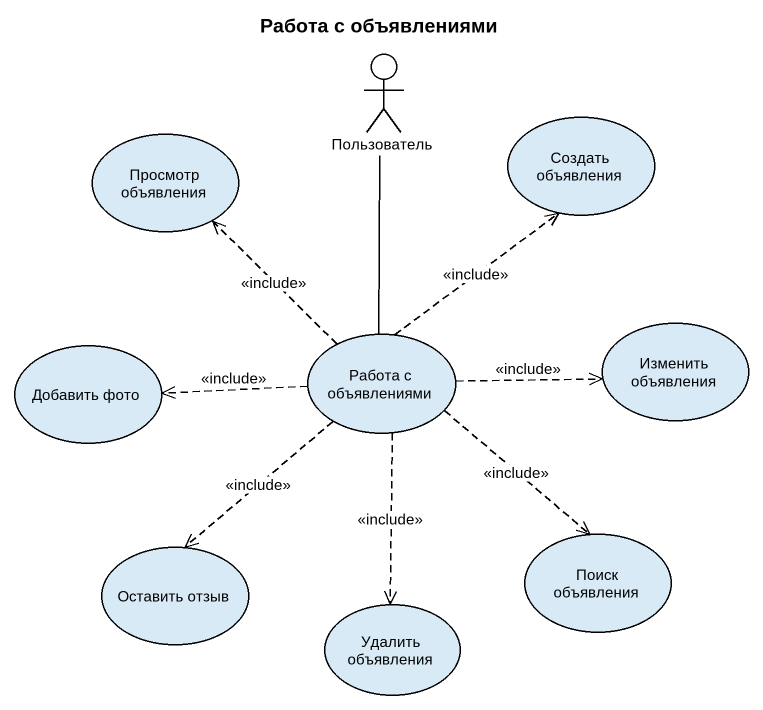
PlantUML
@startuml
title Работа с объявлениями
actor Пользователь
usecase "Просмотр объявления" as Просмотр_объявления
usecase "Создать объявления" as Создать_объявления
usecase "Работа с объявлениями" as Работа_с_объявлениями
usecase "Изменить объявления" as Изменить_объявления
usecase "Добавить фото" as Добавить_фото
usecase "Оставить отзыв" as Оставить_отзыв
usecase "Поиск объявления" as Поиск_объявления
usecase "Удалить объявления" as Удалить_объявления
Пользователь -- Работа_с_объявлениями
Работа_с_объявлениями .up.> Просмотр_объявления : <<include>>
Работа_с_объявлениями .up.> Создать_объявления : <<include>>
Работа_с_объявлениями .right.> Изменить_объявления : <<include>>
Работа_с_объявлениями .left.> Добавить_фото : <<include>>
Работа_с_объявлениями ..> Оставить_отзыв : <<include>>
Работа_с_объявлениями ..> Поиск_объявления : <<include>>
Работа_с_объявлениями ..> Удалить_объявления : <<include>>
@enduml
